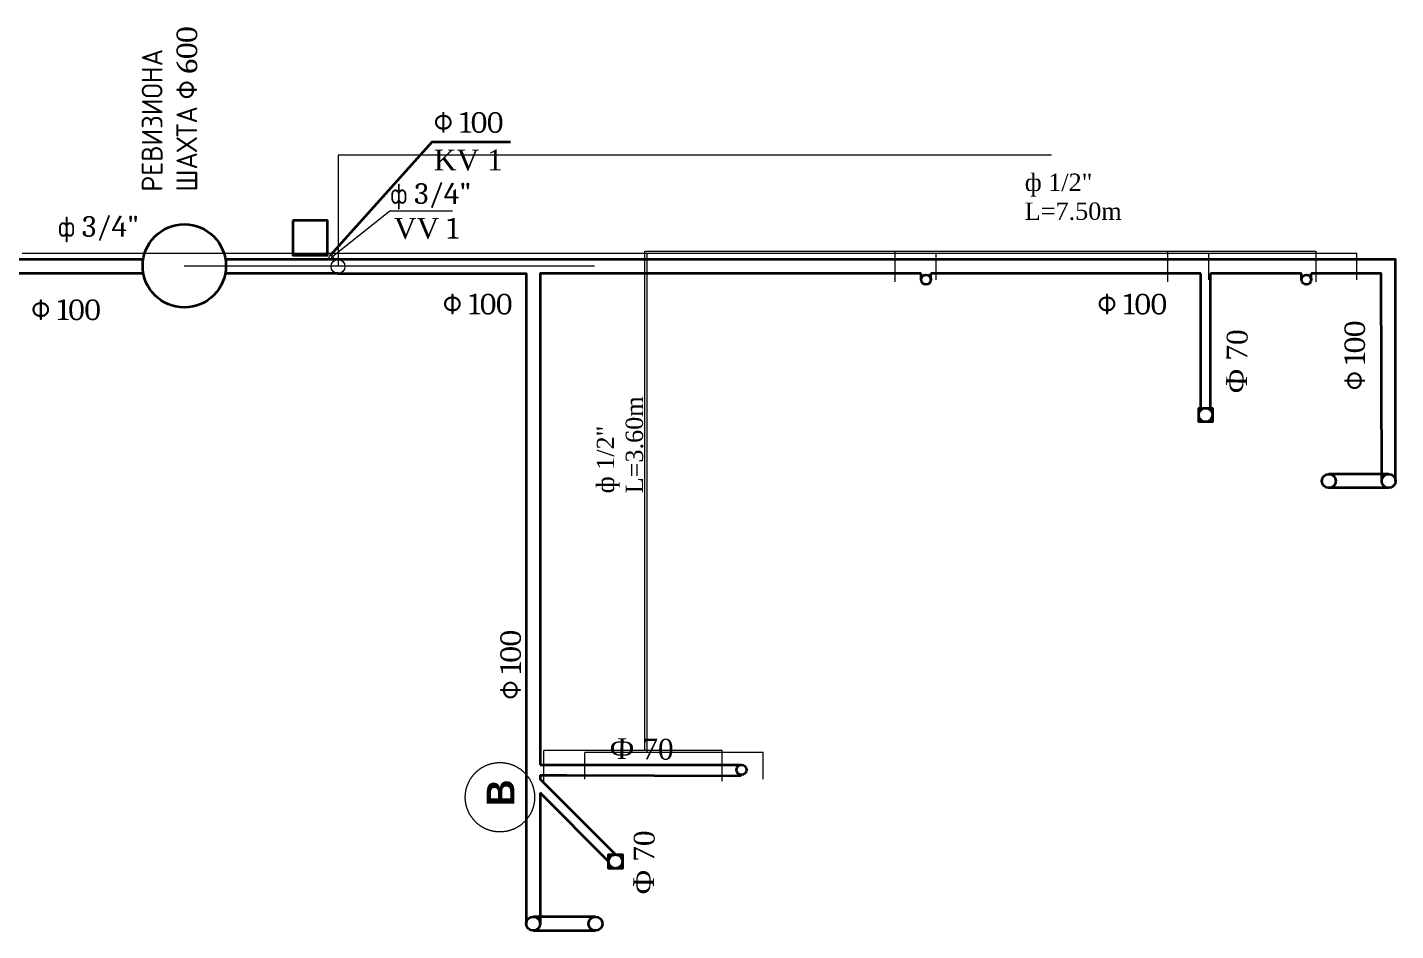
# Model space of a CAD drawing. Extents: x 19704 to 238216, y -31136 to 55916.
# Drawn here: x 57998 to 67865, y -15952 to -9440 of the extents above; entities that cross this region are included whole.
import ezdxf

# ---------------------------------------------------------------- set-up
doc = ezdxf.new("R2010")
doc.units = 0
doc.header["$LTSCALE"] = 5
doc.header["$MEASUREMENT"] = 0
doc.linetypes.add('v1', pattern=[2800, 1000, -400, 0, -400, 1000, 0])
doc.layers.add('2D Drafting - General_Pen_No__5', color=7, linetype='Continuous', lineweight=13, true_color=0x40a5ff)
doc.layers.add('New_Structural - Bearing_Pen_No__8', color=7, linetype='Continuous', lineweight=35, true_color=0xa80f02)
for name, color, linetype, lineweight in [('dimenzija', 7, 'Continuous', 13), ('KANALIZACIJAaa', 5, 'Continuous', 35), ('Lines_Pen_No__1', 7, 'Continuous', 13), ('Text blocks_Pen_No__1', 7, 'Continuous', 13)]:
    doc.layers.add(name, color=color, linetype=linetype, lineweight=lineweight)
doc.styles.add('GENERATED_STYLE_2', font='GOTHICB.TTF')
doc.styles.add('GENERATED_STYLE_6', font='Cambria Math.ttf')

msp = doc.modelspace()

# ---------------------------------------------------------------- linework, layer by layer
at = {"layer": '2D Drafting - General_Pen_No__5', "linetype": 'Continuous'}
msp.add_line((60612.4, -10763.6), (61063.9, -10763.6), dxfattribs=at)
at = {"layer": '2D Drafting - General_Pen_No__5'}
for p, q in [((67584.3, -11069.2), (57961.6, -11069.2)), ((64551.4, -11259.2), (64551.4, -11069.2)), ((66516.5, -11259.2), (66516.5, -11069.2)), ((67584.3, -11259.2), (67584.3, -11069.2)), ((63303.2, -14669.2), (62017.2, -14669.2)), ((62017.2, -14859.2), (62017.2, -14669.2)), ((63303.2, -14859.4), (63303.2, -14669.2))]:
    msp.add_line(p, q, dxfattribs=at)
at = {"layer": '2D Drafting - General_Pen_No__5', "color": 1}
for p, q in [((64256.3, -11274.2), (64256.3, -11054.2)), ((66221.3, -11274.2), (66221.3, -11054.2)), ((63008.1, -14654.2), (61722.1, -14654.2)), ((61722.1, -14874.2), (61722.1, -14654.2)), ((63008.1, -14874.4), (63008.1, -14654.2))]:
    msp.add_line(p, q, dxfattribs=at)
at = {"layer": '2D Drafting - General_Pen_No__5', "linetype": 'Continuous'}
msp.add_lwpolyline([(60188.5, -11099.2), (60612.4, -10763.6)], dxfattribs=at)
at = {"layer": '2D Drafting - General_Pen_No__5', "color": 1}
msp.add_lwpolyline([(62451.2, -14654.2), (62451.2, -11054.2), (67289.2, -11054.2), (67289.2, -11274.2)], dxfattribs=at)
at = {"layer": '2D Drafting - General_Pen_No__5'}
msp.add_lwpolyline([(62466.2, -14669.2), (62466.2, -11069.2)], dxfattribs=at)
at = {"layer": 'dimenzija', "ltscale": 50}
for points in [[(60238.1, -10359.3), (65383.1, -10359.3)], [(60238.1, -10359.3), (62621.1, -10359.3)], [(60238.1, -10359.3), (62088.1, -10359.3)], [(61579.1, -10359.3), (63964.1, -10359.3)], [(61579.1, -10359.3), (63964.1, -10359.3)], [(60238.1, -10363.4), (60238.1, -11163.4)], [(59129.8, -11159.3), (62088.3, -11159.3)]]:
    msp.add_lwpolyline(points, dxfattribs=at)
at = {"layer": 'KANALIZACIJAaa'}
for p, q in [((58834.7, -11113.4), (56762.8, -11113.4)), ((58834.7, -11213.4), (56662, -11213.4)), ((60238.1, -11213.4), (59424.9, -11213.4)), ((66459.3, -11213.4), (64512.5, -11213.4)), ((67186.5, -11213.4), (66529.3, -11213.4))]:
    msp.add_line(p, q, dxfattribs=at)
at = {"layer": 'KANALIZACIJAaa', "linetype": 'Continuous'}
for p, q in [((66459.3, -12184.3), (66459.3, -11213.4)), ((66529.3, -12184.3), (66529.3, -11213.4))]:
    msp.add_line(p, q, dxfattribs=at)
at = {"layer": 'KANALIZACIJAaa', "linetype": 'Continuous', "flags": 128}
msp.add_lwpolyline([(60183.7, -11081.5), (60916.2, -10263.9), (61482.7, -10263.9)], dxfattribs=at)
at = {"layer": 'KANALIZACIJAaa', "linetype": 'Continuous'}
for points in [[(67864.6, -12710.7), (67864.6, -11113.3), (59426.3, -11113.4)], [(67379.1, -11113.3), (67379.1, -11113.3)], [(67764.6, -12710.7), (67760.6, -11213.4), (67256.5, -11213.4)], [(67814.6, -12660.7), (67383, -12660.7)], [(67814.6, -12760.7), (67383, -12760.7)], [(62238.9, -15403.3), (61695, -14859.4)], [(62189.4, -15452.8), (61695, -14958.4)]]:
    msp.add_lwpolyline(points, dxfattribs=at)
at = {"layer": 'KANALIZACIJAaa'}
for points in [[(60238.1, -11213.4), (61595, -11213.4), (61595, -15902.4)], [(64442.5, -11213.4), (61695, -11213.4), (61695, -14757.1)], [(64442.5, -11258.3), (64442.5, -11213.4)], [(64512.5, -11258.3), (64512.5, -11213.4)], [(67186.5, -11258.3), (67186.5, -11213.4)], [(67256.5, -11258.3), (67256.5, -11213.4)], [(61695, -14757.1), (63147, -14757.1)], [(61695, -14832.1), (61695, -14859.4)], [(61695, -14832.1), (61888.3, -14832.1)], [(61888.3, -14832.1), (63145.6, -14835.6)], [(61695, -14958.4), (61695, -14983.1)], [(61695, -14983.1), (61695, -15902.4)], [(62094.9, -15852.4), (61645, -15852.4)], [(61645, -15952.4), (62094.9, -15952.4)]]:
    msp.add_lwpolyline(points, dxfattribs=at)
at = {"layer": 'KANALIZACIJAaa', "flags": 128}
for points in [[(66544.3, -12234.3), (66544.3, -12284.3), (66444.3, -12284.3), (66444.3, -12184.3), (66544.3, -12184.3)], [(62289.4, -15453.3), (62289.4, -15503.3), (62189.4, -15503.3), (62189.4, -15403.3), (62289.4, -15403.3)]]:
    msp.add_lwpolyline(points, close=True, dxfattribs=at)
at = {"layer": 'KANALIZACIJAaa'}
for centre, radius in [((59129.8, -11159.3), 300), ((64477.5, -11258.3), 35), ((67221.5, -11258.3), 35)]:
    msp.add_circle(centre, radius, dxfattribs=at)
at = {"layer": 'KANALIZACIJAaa', "linetype": 'Continuous'}
for centre, radius in [((66494.3, -12234.3), 50), ((67383, -12710.7), 50), ((67814.6, -12710.7), 50), ((63147, -14793.3), 36.2), ((62239.4, -15453.3), 50), ((61645, -15902.4), 50), ((62094.9, -15902.4), 50)]:
    msp.add_circle(centre, radius, dxfattribs=at)
at = {"layer": 'Lines_Pen_No__1', "linetype": 'Continuous'}
for centre, radius in [((60188.5, -11099.2), 15), ((60238.1, -11163.4), 50)]:
    msp.add_circle(centre, radius, dxfattribs=at)
at = {"layer": 'Lines_Pen_No__1', "linetype": 'v1'}
msp.add_circle((61405.8, -14990.6), 250, dxfattribs=at)
at = {"layer": 'New_Structural - Bearing_Pen_No__8', "color": 14, "linetype": 'Continuous', "lineweight": 35, "true_color": 0xa80f02}
msp.add_lwpolyline([(59912.3, -10833.3), (59912.3, -11083.3), (60162.3, -11083.3), (60162.3, -10833.3)], close=True, dxfattribs=at)

# ---------------------------------------------------------------- texts
at = {"layer": 'Text blocks_Pen_No__1', "linetype": 'Continuous'}
for s, insert, char_height, attachment_point, rotation, style in [('РЕВИЗИОНА\\PШАХТА Ф 600', (58822.7, -10624.6), 150, 1, 90.00001, 'GENERATED_STYLE_6'), ('Ф 100', (60928.9, -10050.1), 150, 1, 0.00001, 'GENERATED_STYLE_6'), ('{\\fTimes New Roman CYR|b0|i0|c204|p18;KV 1}', (60928.9, -10320.7), 150, 1, 0.00001, 'GENERATED_STYLE_6'), ('ф 3/4"', (60615.2, -10562.5), 150, 1, 0.00001, 'GENERATED_STYLE_6'), ('{\\fTimes New Roman|b0|i0|c204|p18;ф \\fTimes New Roman|b0|i0|c0|p18;1/2\\fTimes New Roman|b0|i0|c204|p18;"\\PL=\\fTimes New Roman|b0|i0|c0|p18;7.50\\fTimes New Roman|b0|i0|c204|p18;m}', (65190.1, -10494.2), 125, 1, 0.00001, 'GENERATED_STYLE_6'), ('ф 3/4"', (58219.2, -10989.8), 150, 7, 0.00001, 'GENERATED_STYLE_6'), ('{\\fTimes New Roman CYR|b0|i0|c204|p18;VV }1', (60640.5, -10813.4), 150, 1, 0.00001, 'GENERATED_STYLE_6'), ('Ф 100', (58026.2, -11400.8), 150, 1, 0.00001, 'GENERATED_STYLE_6'), ('Ф 100', (60994.3, -11359.8), 150, 1, 0.00001, 'GENERATED_STYLE_6'), ('Ф 100', (65714.8, -11359.8), 150, 1, 0.00001, 'GENERATED_STYLE_6'), ('{\\fTimes New Roman CYR|b0|i0|c204|p18;Ф 70}', (66641.2, -12077.9), 150, 1, 89.1793, 'GENERATED_STYLE_6'), ('Ф 100', (67494.2, -12055.8), 150, 1, 90.00001, 'GENERATED_STYLE_6'), ('{\\fTimes New Roman|b0|i0|c204|p18;ф \\fTimes New Roman|b0|i0|c0|p18;1/2\\fTimes New Roman|b0|i0|c204|p18;"\\PL=\\fTimes New Roman|b0|i0|c0|p18;3.60\\fTimes New Roman|b0|i0|c204|p18;m}', (62104, -12799.4), 125, 1, 90.00001, 'GENERATED_STYLE_6'), ('Ф 100', (61407.3, -14286.3), 150, 1, 90.00001, 'GENERATED_STYLE_6'), ('{\\fTimes New Roman CYR|b0|i0|c204|p18;Ф 70}', (62197.2, -14564.2), 150, 1, 359.1793, 'GENERATED_STYLE_6'), ('{B}', (61310.7, -15056), 200, 1, 90, 'GENERATED_STYLE_2'), ('{\\fTimes New Roman CYR|b0|i0|c204|p18;Ф 70}', (62365.3, -15691.2), 150, 1, 89.1793, 'GENERATED_STYLE_6')]:
    msp.add_mtext(s, dxfattribs=dict(at, insert=insert, char_height=char_height, attachment_point=attachment_point, rotation=rotation, style=style))

doc.saveas('drawing.dxf')
